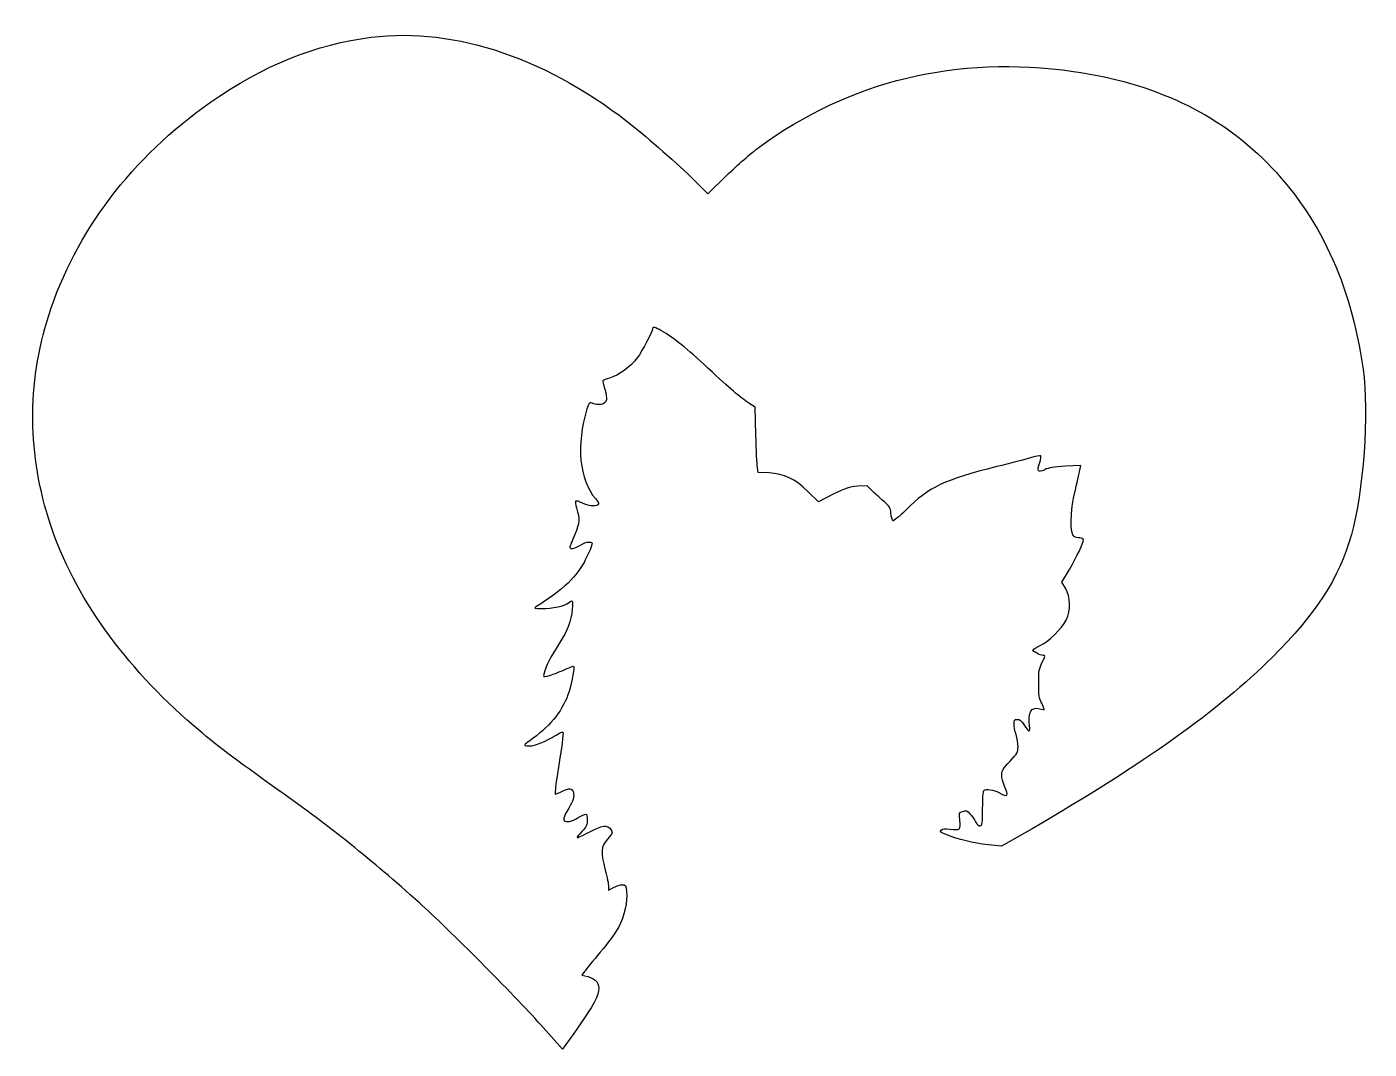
# Model space of a CAD drawing. Header units: centimetres. Extents: x -17.8 to 17.7, y -13.4 to 13.6.
import ezdxf

# ---------------------------------------------------------------- set-up
doc = ezdxf.new("R2010")
doc.units = ezdxf.units.CM
doc.header["$MEASUREMENT"] = 0
doc.layers.add('Layer 1', color=7, linetype='Continuous')

msp = doc.modelspace()

# ---------------------------------------------------------------- linework, layer by layer
at = {"layer": 'Layer 1'}
msp.add_open_spline([(-8.67833, 13.35264), (-10.12825, 13.17625), (-11.53936, 12.60475), (-12.9293, 11.63108), (-12.9293, 11.63108), (-15.01069, 10.17058), (-16.50294, 8.20561), (-17.20849, 5.99016), (-17.20849, 5.99016), (-17.78705, 4.17688), (-17.77293, 2.3001), (-17.1591, 0.4586), (-17.1591, 0.4586), (-16.53468, -1.42876), (-15.21882, -3.27379), (-13.37027, -4.86482), (-13.37027, -4.86482), (-12.76349, -5.3834), (-12.31546, -5.7256), (-11.14424, -6.55463), (-11.14424, -6.55463), (-9.70491, -7.57769), (-8.70655, -8.37849), (-7.4048, -9.54619), (-7.4048, -9.54619), (-6.62869, -10.24469), (-4.91419, -11.96625), (-4.19805, -12.76705), (-4.19805, -12.76705), (-4.19805, -12.76705), (-3.61597, -13.41616), (-3.61597, -13.41616), (-3.61597, -13.41616), (-3.61597, -13.41616), (-3.556, -13.33149), (-3.556, -13.33149), (-3.556, -13.33149), (-2.86456, -12.36841), (-2.69875, -12.09677), (-2.66347, -11.87099), (-2.66347, -11.87099), (-2.63172, -11.68402), (-2.73403, -11.54996), (-2.94922, -11.49705), (-2.94922, -11.49705), (-2.94922, -11.49705), (-3.10444, -11.45824), (-3.10444, -11.45824), (-3.10444, -11.45824), (-3.10444, -11.45824), (-3.03388, -11.35946), (-3.03388, -11.35946), (-3.03388, -11.35946), (-2.9986, -11.30654), (-2.8081, -11.07724), (-2.6176, -10.85146), (-2.6176, -10.85146), (-2.42357, -10.62568), (-2.20838, -10.32935), (-2.13782, -10.19529), (-2.13782, -10.19529), (-1.97907, -9.89543), (-1.89088, -9.50737), (-1.92263, -9.24985), (-1.92263, -9.24985), (-1.9438, -9.08052), (-1.95085, -9.06641), (-2.03905, -9.06641), (-2.03905, -9.06641), (-2.09197, -9.06641), (-2.19427, -9.09816), (-2.26836, -9.13697), (-2.26836, -9.13697), (-2.26836, -9.13697), (-2.39889, -9.20753), (-2.39889, -9.20753), (-2.39889, -9.20753), (-2.39889, -9.20753), (-2.39889, -9.11228), (-2.39889, -9.11228), (-2.39889, -9.11228), (-2.39889, -9.05584), (-2.4377, -8.86181), (-2.48708, -8.67836), (-2.48708, -8.67836), (-2.61408, -8.18447), (-2.60702, -8.07511), (-2.43064, -7.86344), (-2.43064, -7.86344), (-2.28953, -7.69411), (-2.286, -7.68705), (-2.34245, -7.60238), (-2.34245, -7.60238), (-2.42712, -7.47185), (-2.56117, -7.48949), (-2.91395, -7.67294), (-2.91395, -7.67294), (-3.08328, -7.76113), (-3.22439, -7.82816), (-3.23145, -7.82111), (-3.23145, -7.82111), (-3.23851, -7.81405), (-3.18206, -7.73997), (-3.10445, -7.65883), (-3.10445, -7.65883), (-2.98451, -7.53183), (-2.96334, -7.48597), (-2.96334, -7.35191), (-2.96334, -7.35191), (-2.96334, -7.26724), (-2.98098, -7.19669), (-2.99862, -7.19669), (-2.99862, -7.19669), (-3.01979, -7.19669), (-3.12209, -7.24608), (-3.22793, -7.30605), (-3.22793, -7.30605), (-3.36904, -7.38366), (-3.44665, -7.40836), (-3.51368, -7.39424), (-3.51368, -7.39424), (-3.61951, -7.36602), (-3.60893, -7.30252), (-3.45371, -7.04499), (-3.45371, -7.04499), (-3.33377, -6.84391), (-3.30202, -6.73455), (-3.33024, -6.6146), (-3.33024, -6.6146), (-3.35846, -6.50524), (-3.44313, -6.50171), (-3.63363, -6.59696), (-3.63363, -6.59696), (-3.71124, -6.63577), (-3.78532, -6.66752), (-3.80296, -6.66752), (-3.80296, -6.66752), (-3.8206, -6.66752), (-3.80649, -6.48055), (-3.76768, -6.25124), (-3.76768, -6.25124), (-3.63715, -5.41868), (-3.58776, -5.04474), (-3.6054, -5.0271), (-3.6054, -5.0271), (-3.61598, -5.01652), (-3.74651, -5.08002), (-3.89468, -5.16821), (-3.89468, -5.16821), (-4.1769, -5.33402), (-4.40621, -5.41163), (-4.56496, -5.39046), (-4.56496, -5.39046), (-4.65315, -5.37988), (-4.64257, -5.36577), (-4.39563, -5.18938), (-4.39563, -5.18938), (-3.91585, -4.84719), (-3.5913, -4.42738), (-3.44313, -3.95466), (-3.44313, -3.95466), (-3.36552, -3.70419), (-3.29496, -3.28085), (-3.33024, -3.28085), (-3.33024, -3.28085), (-3.34082, -3.28085), (-3.47488, -3.33729), (-3.6301, -3.40432), (-3.6301, -3.40432), (-3.78532, -3.47135), (-3.96171, -3.53838), (-4.02168, -3.54896), (-4.02168, -3.54896), (-4.12751, -3.57365), (-4.13104, -3.57013), (-4.10635, -3.47135), (-4.10635, -3.47135), (-4.07107, -3.30554), (-3.93349, -3.03743), (-3.70418, -2.68466), (-3.70418, -2.68466), (-3.47135, -2.3213), (-3.39021, -2.10963), (-3.36199, -1.77097), (-3.36199, -1.77097), (-3.34082, -1.54166), (-3.35846, -1.51344), (-3.46077, -1.60869), (-3.46077, -1.60869), (-3.54896, -1.68983), (-3.89116, -1.76391), (-4.1628, -1.76038), (-4.1628, -1.76038), (-4.3533, -1.76038), (-4.38152, -1.75332), (-4.32508, -1.71805), (-4.32508, -1.71805), (-3.58425, -1.25591), (-3.22794, -0.91372), (-3.00569, -0.45511), (-3.00569, -0.45511), (-2.80108, -0.03178), (-2.79402, -0.00003), (-2.9175, -0.00003), (-2.9175, -0.00003), (-2.97042, -0.00003), (-3.07978, -0.03884), (-3.15739, -0.08822), (-3.15739, -0.08822), (-3.30556, -0.17994), (-3.42197, -0.20111), (-3.42197, -0.13761), (-3.42197, -0.13761), (-3.42197, -0.11644), (-3.36553, 0.03172), (-3.29497, 0.19753), (-3.29497, 0.19753), (-3.16091, 0.5115), (-3.15386, 0.59617), (-3.24911, 0.90661), (-3.24911, 0.90661), (-3.2738, 0.98775), (-3.28439, 1.06889), (-3.27028, 1.07947), (-3.27028, 1.07947), (-3.25617, 1.09358), (-3.17503, 1.07241), (-3.09036, 1.03008), (-3.09036, 1.03008), (-2.93161, 0.94894), (-2.76933, 0.9313), (-2.68467, 0.98422), (-2.68467, 0.98422), (-2.64234, 1.01244), (-2.65292, 1.04066), (-2.74464, 1.1465), (-2.74464, 1.1465), (-3.17503, 1.63333), (-3.26322, 2.57525), (-2.97042, 3.52069), (-2.97042, 3.52069), (-2.92809, 3.66533), (-2.90339, 3.70061), (-2.86106, 3.68297), (-2.86106, 3.68297), (-2.65998, 3.5983), (-2.48712, 3.63005), (-2.45537, 3.75705), (-2.45537, 3.75705), (-2.44126, 3.80644), (-2.46243, 3.92991), (-2.50123, 4.04633), (-2.50123, 4.04633), (-2.54004, 4.15922), (-2.5612, 4.26152), (-2.54709, 4.27211), (-2.54709, 4.27211), (-2.53298, 4.28269), (-2.4589, 4.31092), (-2.37776, 4.33208), (-2.37776, 4.33208), (-2.13434, 4.40264), (-1.81332, 4.63547), (-1.64398, 4.8683), (-1.64398, 4.8683), (-1.49934, 5.06586), (-1.23476, 5.5668), (-1.23476, 5.64441), (-1.23476, 5.64441), (-1.23476, 5.70085), (-1.16773, 5.68322), (-0.99487, 5.58444), (-0.99487, 5.58444), (-0.6809, 5.40452), (-0.33165, 5.12583), (0.22927, 4.60019), (0.22927, 4.60019), (0.83958, 4.03222), (1.05477, 3.84877), (1.30877, 3.67591), (1.30877, 3.67591), (1.30877, 3.67591), (1.47458, 3.56655), (1.47458, 3.56655), (1.47458, 3.56655), (1.47458, 3.56655), (1.49575, 2.83277), (1.49575, 2.83277), (1.49575, 2.83277), (1.50986, 2.4306), (1.5275, 2.04255), (1.53808, 1.97199), (1.53808, 1.97199), (1.53808, 1.97199), (1.55572, 1.84146), (1.55572, 1.84146), (1.55572, 1.84146), (1.55572, 1.84146), (1.84853, 1.82735), (1.84853, 1.82735), (1.84853, 1.82735), (2.2507, 1.80618), (2.51881, 1.67918), (2.88217, 1.32993), (2.88217, 1.32993), (2.88217, 1.32993), (3.15734, 1.06535), (3.15734, 1.06535), (3.15734, 1.06535), (3.15734, 1.06535), (3.5454, 1.26291), (3.5454, 1.26291), (3.5454, 1.26291), (3.88054, 1.43224), (3.96873, 1.46047), (4.18393, 1.47458), (4.18393, 1.47458), (4.18393, 1.47458), (4.43793, 1.48869), (4.43793, 1.48869), (4.43793, 1.48869), (4.43793, 1.48869), (4.59315, 1.337), (4.59315, 1.337), (4.59315, 1.337), (4.68134, 1.25233), (4.81893, 1.12533), (4.90007, 1.05831), (4.90007, 1.05831), (5.03413, 0.94895), (5.05529, 0.91367), (5.0694, 0.75845), (5.0694, 0.75845), (5.07998, 0.6632), (5.10468, 0.57148), (5.12232, 0.56089), (5.12232, 0.56089), (5.13996, 0.55031), (5.29165, 0.67731), (5.46099, 0.84311), (5.46099, 0.84311), (6.07835, 1.45694), (6.48052, 1.64744), (7.86693, 1.99317), (7.86693, 1.99317), (8.22676, 2.08136), (8.6254, 2.1872), (8.75946, 2.226), (8.75946, 2.226), (8.88999, 2.26481), (9.00993, 2.28597), (9.0311, 2.27539), (9.0311, 2.27539), (9.04874, 2.26481), (9.03816, 2.1872), (9.00641, 2.099), (9.00641, 2.099), (8.9288, 1.86617), (8.95702, 1.82383), (9.13694, 1.91203), (9.13694, 1.91203), (9.24983, 1.96847), (9.37683, 1.98964), (9.68727, 2.00375), (9.68727, 2.00375), (9.68727, 2.00375), (10.09296, 2.02139), (10.09296, 2.02139), (10.09296, 2.02139), (10.09296, 2.02139), (10.07532, 1.93672), (10.07532, 1.93672), (10.07532, 1.93672), (10.06474, 1.89086), (10.00829, 1.64039), (9.94832, 1.37933), (9.94832, 1.37933), (9.80721, 0.77961), (9.80015, 0.21869), (9.92715, 0.13402), (9.92715, 0.13402), (9.94832, 0.11991), (10.00829, 0.1058), (10.06473, 0.1058), (10.06473, 0.1058), (10.11765, 0.1058), (10.15998, 0.08463), (10.15998, 0.06347), (10.15998, 0.06347), (10.15645, -0.03178), (9.98359, -0.40572), (9.78956, -0.72675), (9.78956, -0.72675), (9.78956, -0.72675), (9.592, -1.05836), (9.592, -1.05836), (9.592, -1.05836), (9.592, -1.05836), (9.69078, -1.22417), (9.69078, -1.22417), (9.69078, -1.22417), (9.82484, -1.45348), (9.83189, -1.80273), (9.70489, -2.06378), (9.70489, -2.06378), (9.592, -2.29309), (9.2357, -2.64234), (9.00286, -2.74817), (9.00286, -2.74817), (8.90408, -2.79756), (8.81942, -2.84342), (8.81942, -2.85753), (8.81942, -2.85753), (8.81942, -2.89281), (9.0205, -2.99864), (9.09811, -2.99864), (9.09811, -2.99864), (9.16514, -2.99864), (9.16514, -3.0057), (9.07342, -3.18208), (9.07342, -3.18208), (8.98875, -3.34789), (8.97817, -3.40433), (8.97817, -3.73947), (8.97817, -3.73947), (8.97817, -4.05344), (8.99228, -4.13458), (9.05931, -4.26511), (9.05931, -4.26511), (9.10164, -4.3533), (9.12987, -4.42739), (9.12634, -4.43444), (9.12634, -4.43444), (9.11928, -4.43797), (9.06637, -4.43091), (9.00992, -4.41327), (9.00992, -4.41327), (8.78061, -4.34977), (8.68889, -4.50146), (8.73828, -4.8613), (8.73828, -4.8613), (8.76297, -5.0518), (8.72064, -5.04122), (8.58659, -4.82955), (8.58659, -4.82955), (8.52662, -4.73077), (8.47723, -4.69197), (8.41373, -4.69197), (8.41373, -4.69197), (8.33612, -4.69197), (8.32554, -4.70961), (8.32554, -4.80486), (8.32554, -4.80486), (8.32554, -4.86836), (8.35023, -4.99889), (8.37846, -5.09414), (8.37846, -5.09414), (8.40668, -5.18939), (8.43138, -5.33756), (8.43138, -5.4187), (8.43138, -5.4187), (8.43138, -5.55628), (8.41021, -5.59509), (8.21619, -5.80323), (8.21619, -5.80323), (8.02922, -6.00079), (7.99747, -6.0537), (8.001, -6.16659), (8.001, -6.16659), (8.001, -6.23715), (8.03275, -6.36767), (8.07508, -6.45587), (8.07508, -6.45587), (8.19855, -6.72045), (8.15622, -6.76631), (7.92339, -6.62873), (7.92339, -6.62873), (7.79639, -6.55465), (7.57414, -6.5229), (7.52475, -6.57581), (7.52475, -6.57581), (7.51064, -6.58992), (7.49653, -6.80512), (7.49653, -7.04853), (7.49653, -7.04853), (7.49653, -7.44717), (7.48947, -7.49656), (7.43303, -7.50714), (7.43303, -7.50714), (7.39422, -7.5142), (7.35189, -7.47892), (7.30956, -7.40483), (7.30956, -7.40483), (7.27781, -7.34133), (7.21078, -7.24608), (7.16139, -7.18964), (7.16139, -7.18964), (7.08025, -7.09792), (7.06261, -7.09086), (6.97089, -7.12614), (6.97089, -7.12614), (6.87211, -7.16142), (6.87211, -7.16495), (6.89328, -7.36956), (6.89328, -7.36956), (6.9215, -7.61298), (6.90386, -7.62709), (6.63222, -7.59534), (6.63222, -7.59534), (6.51228, -7.58123), (6.43819, -7.58828), (6.40291, -7.62003), (6.40291, -7.62003), (6.35352, -7.66236), (6.37469, -7.68), (6.55108, -7.75056), (6.55108, -7.75056), (6.84741, -7.8705), (7.24252, -7.96575), (7.64469, -8.01162), (7.64469, -8.01162), (7.64469, -8.01162), (7.99747, -8.05043), (7.99747, -8.05043), (7.99747, -8.05043), (7.99747, -8.05043), (8.80533, -7.58476), (8.80533, -7.58476), (8.80533, -7.58476), (11.75455, -5.87379), (13.75833, -4.44504), (15.15533, -3.05157), (15.15533, -3.05157), (16.32655, -1.88388), (16.90864, -0.98429), (17.25083, 0.19751), (17.25083, 0.19751), (17.56833, 1.29112), (17.72002, 3.42895), (17.55775, 4.56843), (17.55775, 4.56843), (17.23319, 6.85443), (16.40064, 8.63596), (15.01069, 10.04001), (15.01069, 10.04001), (13.70894, 11.35234), (12.02619, 12.14257), (9.89541, 12.44948), (9.89541, 12.44948), (6.82624, 12.89045), (3.98285, 12.20606), (1.58044, 10.44217), (1.58044, 10.44217), (1.38288, 10.29753), (0.99483, 9.95886), (0.72319, 9.69428), (0.72319, 9.69428), (0.72319, 9.69428), (0.22577, 9.21097), (0.22577, 9.21097), (0.22577, 9.21097), (0.22577, 9.21097), (-0.07409, 9.51083), (-0.07409, 9.51083), (-0.07409, 9.51083), (-0.39512, 9.83539), (-1.26648, 10.61502), (-1.69334, 10.95722), (-1.69334, 10.95722), (-3.96876, 12.78461), (-6.42409, 13.62775), (-8.67834, 13.35258), (-8.67834, 13.35258), (-8.67834, 13.35258), (-8.67833, 13.35264), (-8.67833, 13.35264)], degree=3, knots=[0, 0, 0, 0, 0.00689655, 0.00689655, 0.00689655, 0.00689655, 0.0137931, 0.0137931, 0.0137931, 0.0137931, 0.02068966, 0.02068966, 0.02068966, 0.02068966, 0.02758621, 0.02758621, 0.02758621, 0.02758621, 0.03448276, 0.03448276, 0.03448276, 0.03448276, 0.04137931, 0.04137931, 0.04137931, 0.04137931, 0.04827586, 0.04827586, 0.04827586, 0.04827586, 0.05517241, 0.05517241, 0.05517241, 0.05517241, 0.06206897, 0.06206897, 0.06206897, 0.06206897, 0.06896552, 0.06896552, 0.06896552, 0.06896552, 0.07586207, 0.07586207, 0.07586207, 0.07586207, 0.08275862, 0.08275862, 0.08275862, 0.08275862, 0.08965517, 0.08965517, 0.08965517, 0.08965517, 0.09655172, 0.09655172, 0.09655172, 0.09655172, 0.10344828, 0.10344828, 0.10344828, 0.10344828, 0.11034483, 0.11034483, 0.11034483, 0.11034483, 0.11724138, 0.11724138, 0.11724138, 0.11724138, 0.12413793, 0.12413793, 0.12413793, 0.12413793, 0.13103448, 0.13103448, 0.13103448, 0.13103448, 0.13793103, 0.13793103, 0.13793103, 0.13793103, 0.14482759, 0.14482759, 0.14482759, 0.14482759, 0.15172414, 0.15172414, 0.15172414, 0.15172414, 0.15862069, 0.15862069, 0.15862069, 0.15862069, 0.16551724, 0.16551724, 0.16551724, 0.16551724, 0.17241379, 0.17241379, 0.17241379, 0.17241379, 0.17931034, 0.17931034, 0.17931034, 0.17931034, 0.1862069, 0.1862069, 0.1862069, 0.1862069, 0.19310345, 0.19310345, 0.19310345, 0.19310345, 0.2, 0.2, 0.2, 0.2, 0.20689655, 0.20689655, 0.20689655, 0.20689655, 0.2137931, 0.2137931, 0.2137931, 0.2137931, 0.22068966, 0.22068966, 0.22068966, 0.22068966, 0.22758621, 0.22758621, 0.22758621, 0.22758621, 0.23448276, 0.23448276, 0.23448276, 0.23448276, 0.24137931, 0.24137931, 0.24137931, 0.24137931, 0.24827586, 0.24827586, 0.24827586, 0.24827586, 0.25517241, 0.25517241, 0.25517241, 0.25517241, 0.26206897, 0.26206897, 0.26206897, 0.26206897, 0.26896552, 0.26896552, 0.26896552, 0.26896552, 0.27586207, 0.27586207, 0.27586207, 0.27586207, 0.28275862, 0.28275862, 0.28275862, 0.28275862, 0.28965517, 0.28965517, 0.28965517, 0.28965517, 0.29655172, 0.29655172, 0.29655172, 0.29655172, 0.30344828, 0.30344828, 0.30344828, 0.30344828, 0.31034483, 0.31034483, 0.31034483, 0.31034483, 0.31724138, 0.31724138, 0.31724138, 0.31724138, 0.32413793, 0.32413793, 0.32413793, 0.32413793, 0.33103448, 0.33103448, 0.33103448, 0.33103448, 0.33793103, 0.33793103, 0.33793103, 0.33793103, 0.34482759, 0.34482759, 0.34482759, 0.34482759, 0.35172414, 0.35172414, 0.35172414, 0.35172414, 0.35862069, 0.35862069, 0.35862069, 0.35862069, 0.36551724, 0.36551724, 0.36551724, 0.36551724, 0.37241379, 0.37241379, 0.37241379, 0.37241379, 0.37931034, 0.37931034, 0.37931034, 0.37931034, 0.3862069, 0.3862069, 0.3862069, 0.3862069, 0.39310345, 0.39310345, 0.39310345, 0.39310345, 0.4, 0.4, 0.4, 0.4, 0.40689655, 0.40689655, 0.40689655, 0.40689655, 0.4137931, 0.4137931, 0.4137931, 0.4137931, 0.42068966, 0.42068966, 0.42068966, 0.42068966, 0.42758621, 0.42758621, 0.42758621, 0.42758621, 0.43448276, 0.43448276, 0.43448276, 0.43448276, 0.44137931, 0.44137931, 0.44137931, 0.44137931, 0.44827586, 0.44827586, 0.44827586, 0.44827586, 0.45517241, 0.45517241, 0.45517241, 0.45517241, 0.46206897, 0.46206897, 0.46206897, 0.46206897, 0.46896552, 0.46896552, 0.46896552, 0.46896552, 0.47586207, 0.47586207, 0.47586207, 0.47586207, 0.48275862, 0.48275862, 0.48275862, 0.48275862, 0.48965517, 0.48965517, 0.48965517, 0.48965517, 0.49655172, 0.49655172, 0.49655172, 0.49655172, 0.50344828, 0.50344828, 0.50344828, 0.50344828, 0.51034483, 0.51034483, 0.51034483, 0.51034483, 0.51724138, 0.51724138, 0.51724138, 0.51724138, 0.52413793, 0.52413793, 0.52413793, 0.52413793, 0.53103448, 0.53103448, 0.53103448, 0.53103448, 0.53793103, 0.53793103, 0.53793103, 0.53793103, 0.54482759, 0.54482759, 0.54482759, 0.54482759, 0.55172414, 0.55172414, 0.55172414, 0.55172414, 0.55862069, 0.55862069, 0.55862069, 0.55862069, 0.56551724, 0.56551724, 0.56551724, 0.56551724, 0.57241379, 0.57241379, 0.57241379, 0.57241379, 0.57931034, 0.57931034, 0.57931034, 0.57931034, 0.5862069, 0.5862069, 0.5862069, 0.5862069, 0.59310345, 0.59310345, 0.59310345, 0.59310345, 0.6, 0.6, 0.6, 0.6, 0.60689655, 0.60689655, 0.60689655, 0.60689655, 0.6137931, 0.6137931, 0.6137931, 0.6137931, 0.62068966, 0.62068966, 0.62068966, 0.62068966, 0.62758621, 0.62758621, 0.62758621, 0.62758621, 0.63448276, 0.63448276, 0.63448276, 0.63448276, 0.64137931, 0.64137931, 0.64137931, 0.64137931, 0.64827586, 0.64827586, 0.64827586, 0.64827586, 0.65517241, 0.65517241, 0.65517241, 0.65517241, 0.66206897, 0.66206897, 0.66206897, 0.66206897, 0.66896552, 0.66896552, 0.66896552, 0.66896552, 0.67586207, 0.67586207, 0.67586207, 0.67586207, 0.68275862, 0.68275862, 0.68275862, 0.68275862, 0.68965517, 0.68965517, 0.68965517, 0.68965517, 0.69655172, 0.69655172, 0.69655172, 0.69655172, 0.70344828, 0.70344828, 0.70344828, 0.70344828, 0.71034483, 0.71034483, 0.71034483, 0.71034483, 0.71724138, 0.71724138, 0.71724138, 0.71724138, 0.72413793, 0.72413793, 0.72413793, 0.72413793, 0.73103448, 0.73103448, 0.73103448, 0.73103448, 0.73793103, 0.73793103, 0.73793103, 0.73793103, 0.74482759, 0.74482759, 0.74482759, 0.74482759, 0.75172414, 0.75172414, 0.75172414, 0.75172414, 0.75862069, 0.75862069, 0.75862069, 0.75862069, 0.76551724, 0.76551724, 0.76551724, 0.76551724, 0.77241379, 0.77241379, 0.77241379, 0.77241379, 0.77931034, 0.77931034, 0.77931034, 0.77931034, 0.7862069, 0.7862069, 0.7862069, 0.7862069, 0.79310345, 0.79310345, 0.79310345, 0.79310345, 0.8, 0.8, 0.8, 0.8, 0.80689655, 0.80689655, 0.80689655, 0.80689655, 0.8137931, 0.8137931, 0.8137931, 0.8137931, 0.82068966, 0.82068966, 0.82068966, 0.82068966, 0.82758621, 0.82758621, 0.82758621, 0.82758621, 0.83448276, 0.83448276, 0.83448276, 0.83448276, 0.84137931, 0.84137931, 0.84137931, 0.84137931, 0.84827586, 0.84827586, 0.84827586, 0.84827586, 0.85517241, 0.85517241, 0.85517241, 0.85517241, 0.86206897, 0.86206897, 0.86206897, 0.86206897, 0.86896552, 0.86896552, 0.86896552, 0.86896552, 0.87586207, 0.87586207, 0.87586207, 0.87586207, 0.88275862, 0.88275862, 0.88275862, 0.88275862, 0.88965517, 0.88965517, 0.88965517, 0.88965517, 0.89655172, 0.89655172, 0.89655172, 0.89655172, 0.90344828, 0.90344828, 0.90344828, 0.90344828, 0.91034483, 0.91034483, 0.91034483, 0.91034483, 0.91724138, 0.91724138, 0.91724138, 0.91724138, 0.92413793, 0.92413793, 0.92413793, 0.92413793, 0.93103448, 0.93103448, 0.93103448, 0.93103448, 0.93793103, 0.93793103, 0.93793103, 0.93793103, 0.94482759, 0.94482759, 0.94482759, 0.94482759, 0.95172414, 0.95172414, 0.95172414, 0.95172414, 0.95862069, 0.95862069, 0.95862069, 0.95862069, 0.96551724, 0.96551724, 0.96551724, 0.96551724, 0.97241379, 0.97241379, 0.97241379, 0.97241379, 0.97931034, 0.97931034, 0.97931034, 0.97931034, 0.9862069, 0.9862069, 0.9862069, 0.9862069, 1, 1, 1, 1], dxfattribs=at)

doc.saveas('drawing.dxf')
